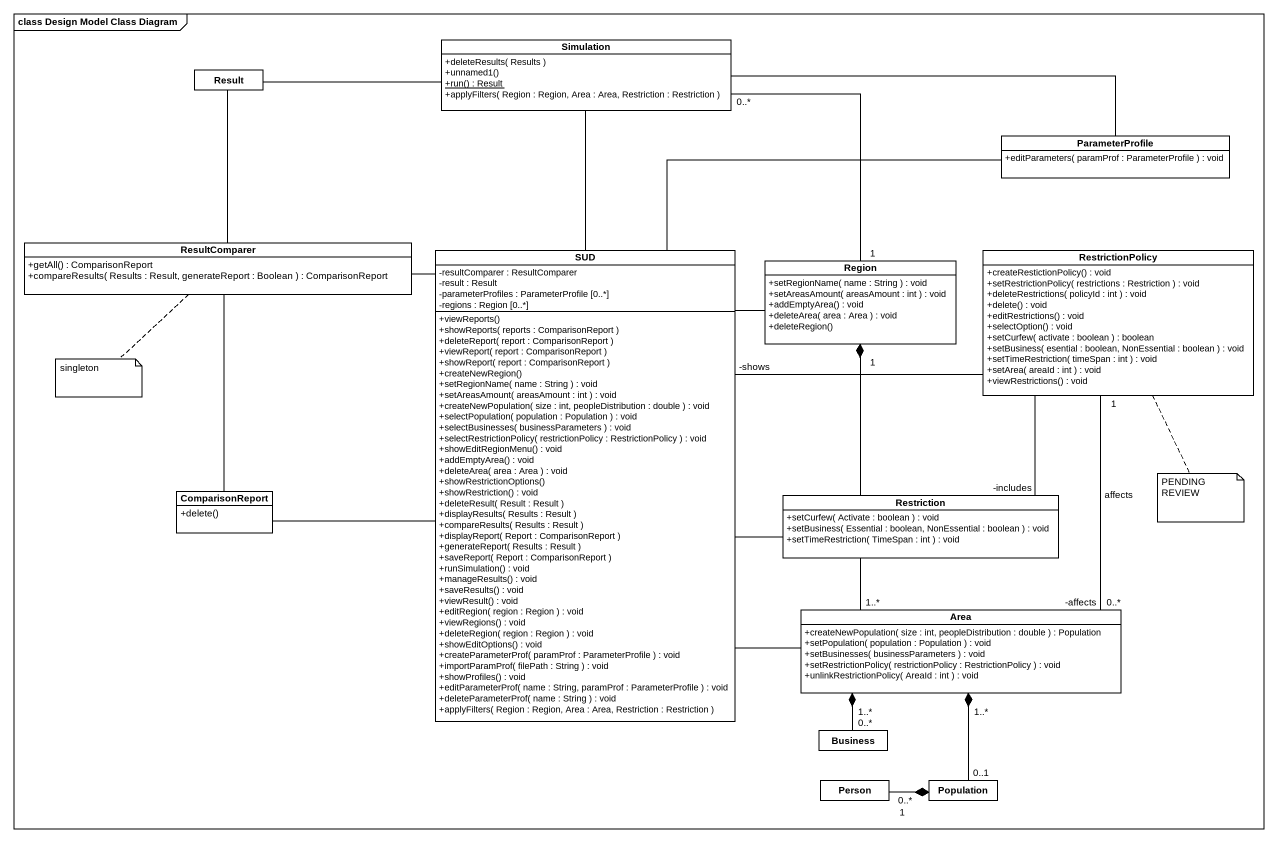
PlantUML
@startuml
mainframe class Design Model Class Diagram
hide circle
hide empty members
skinparam classAttributeIconSize 0
class Simulation {
  +deleteResults( Results )
  +unnamed1()
  {static} +run() : Result
  +applyFilters( Region : Region, Area : Area, Restriction : Restriction )
}
class Result
class ParameterProfile {
  +editParameters( paramProf : ParameterProfile ) : void
}
class ResultComparer {
  +getAll() : ComparisonReport
  +compareResults( Results : Result, generateReport : Boolean ) : ComparisonReport
}
class SUD {
  -resultComparer : ResultComparer
  -result : Result
  -parameterProfiles : ParameterProfile [0..*]
  -regions : Region [0..*]
  +viewReports()
  +showReports( reports : ComparisonReport )
  +deleteReport( report : ComparisonReport )
  +viewReport( report : ComparisonReport )
  +showReport( report : ComparisonReport )
  +createNewRegion()
  +setRegionName( name : String ) : void
  +setAreasAmount( areasAmount : int ) : void
  +createNewPopulation( size : int, peopleDistribution : double ) : void
  +selectPopulation( population : Population ) : void
  +selectBusinesses( businessParameters ) : void
  +selectRestrictionPolicy( restrictionPolicy : RestrictionPolicy ) : void
  +showEditRegionMenu() : void
  +addEmptyArea() : void
  +deleteArea( area : Area ) : void
  +showRestrictionOptions()
  +showRestriction() : void
  +deleteResult( Result : Result )
  +displayResults( Results : Result )
  +compareResults( Results : Result )
  +displayReport( Report : ComparisonReport )
  +generateReport( Results : Result )
  +saveReport( Report : ComparisonReport )
  +runSimulation() : void
  +manageResults() : void
  +saveResults() : void
  +viewResult() : void
  +editRegion( region : Region ) : void
  +viewRegions() : void
  +deleteRegion( region : Region ) : void
  +showEditOptions() : void
  +createParameterProf( paramProf : ParameterProfile ) : void
  +importParamProf( filePath : String ) : void
  +showProfiles() : void
  +editParameterProf( name : String, paramProf : ParameterProfile ) : void
  +deleteParameterProf( name : String ) : void
  +applyFilters( Region : Region, Area : Area, Restriction : Restriction )
}
class Region {
  +setRegionName( name : String ) : void
  +setAreasAmount( areasAmount : int ) : void
  +addEmptyArea() : void
  +deleteArea( area : Area ) : void
  +deleteRegion()
}
class RestrictionPolicy {
  +createRestictionPolicy() : void
  +setRestrictionPolicy( restrictions : Restriction ) : void
  +deleteRestrictions( policyId : int ) : void
  +delete() : void
  +editRestrictions() : void
  +selectOption() : void
  +setCurfew( activate : boolean ) : boolean
  +setBusiness( esential : boolean, NonEssential : boolean ) : void
  +setTimeRestriction( timeSpan : int ) : void
  +setArea( areaId : int ) : void
  +viewRestrictions() : void
}
class ComparisonReport {
  +delete()
}
class Restriction {
  +setCurfew( Activate : boolean ) : void
  +setBusiness( Essential : boolean, NonEssential : boolean ) : void
  +setTimeRestriction( TimeSpan : int ) : void
}
class Area {
  +createNewPopulation( size : int, peopleDistribution : double ) : Population
  +setPopulation( population : Population ) : void
  +setBusinesses( businessParameters ) : void
  +setRestrictionPolicy( restrictionPolicy : RestrictionPolicy ) : void
  +unlinkRestrictionPolicy( AreaId : int ) : void
}
class Business
class "Person" as Person_
class Population
Simulation -right- ParameterProfile
Simulation "0..*" -- "1" Region
Result -right- Simulation
ResultComparer -up- Result
SUD -up- Simulation
SUD -up- ParameterProfile
SUD -left- ResultComparer
SUD -up- Region
SUD "-shows" -right- RestrictionPolicy
SUD -left- ComparisonReport
SUD -right- Restriction
SUD -right- Area
Region "1" *-- "1..*" Area
RestrictionPolicy -- "-includes" Restriction
ComparisonReport -up- ResultComparer
Area "0..*\n-affects" -up- "1" RestrictionPolicy : affects
Area "1..*" *-- "0..*" Business
Area "1..*" *-- "0..1" Population
Population "0..*" *-left- "1" Person_
note bottom of ResultComparer : singleton
note bottom of RestrictionPolicy : PENDING REVIEW
@enduml
